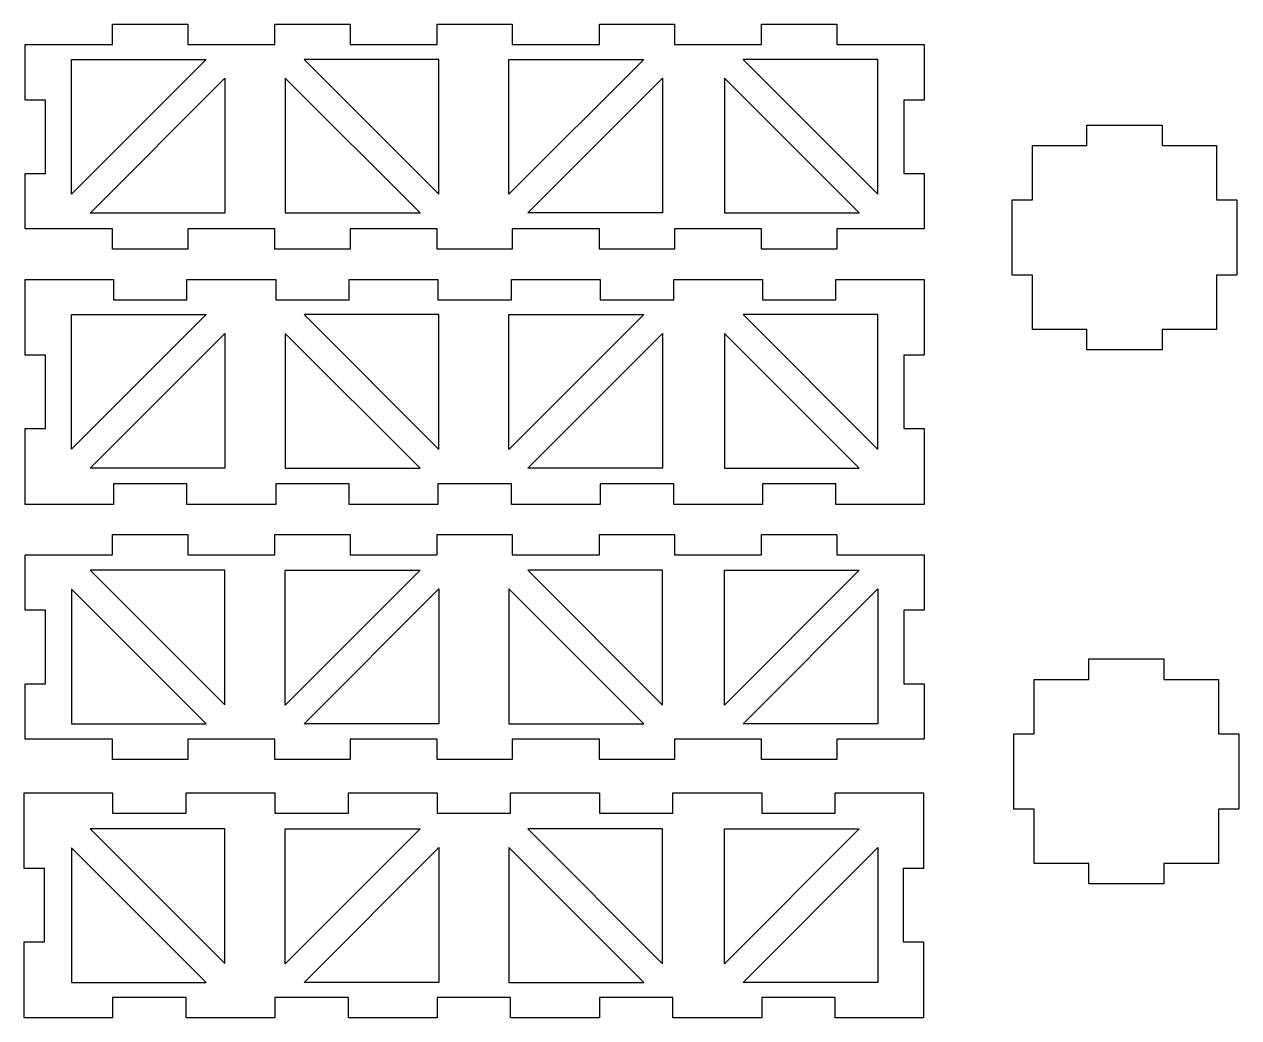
# Model space of a CAD drawing. Extents: x 19 to 408, y 513 to 831.
import ezdxf

# ---------------------------------------------------------------- set-up
doc = ezdxf.new("R2010")
doc.units = 0
doc.layers.add('Layer_1', color=7, linetype='CONTINUOUS')

msp = doc.modelspace()

# ---------------------------------------------------------------- linework, layer by layer
at = {"layer": 'Layer_1', "color": 1}
for points in [[(19.346457, 824.196843), (47.362204, 824.196843), (47.362204, 830.716531), (71.456692, 830.716531), (71.456692, 824.196843), (99.330707, 824.196843), (99.330707, 830.716531), (123.425195, 830.716531), (123.425195, 824.196843), (151.29921, 824.196843), (151.29921, 830.716531), (175.393698, 830.716531), (175.393698, 824.196843), (203.267707, 824.196843), (203.267707, 830.716531), (227.362195, 830.716531), (227.362195, 824.196843), (255.23623, 824.196843), (255.23623, 830.716531), (279.33069, 830.716531), (279.33069, 824.196843), (307.346457, 824.196843), (307.346457, 806.480303), (300.826772, 806.480303), (300.826772, 782.952746), (307.346457, 782.952746), (307.346457, 765.236211), (279.33069, 765.236211), (279.33069, 758.716526), (255.23623, 758.716526), (255.23623, 765.236211), (227.362195, 765.236211), (227.362195, 758.716526), (203.267707, 758.716526), (203.267707, 765.236211), (175.393698, 765.236211), (175.393698, 758.716526), (151.29921, 758.716526), (151.29921, 765.236211), (123.425195, 765.236211), (123.425195, 758.716526), (99.330707, 758.716526), (99.330707, 765.236211), (71.456692, 765.236211), (71.456692, 758.716526), (47.362204, 758.716526), (47.362204, 765.236211), (19.346457, 765.236211), (19.346457, 782.952746), (25.866142, 782.952746), (25.866142, 806.480303), (19.346457, 806.480303)], [(34.183483, 776.32465), (34.183483, 819.461182), (77.320018, 819.461182)], [(151.863046, 776.310857), (151.863046, 819.447388), (108.726514, 819.447388)], [(174.329957, 776.310857), (174.329957, 819.447388), (217.466476, 819.447388)], [(292.488378, 776.310857), (292.488378, 819.447388), (249.351761, 819.447388)], [(83.341573, 813.439627), (83.341573, 770.303095), (40.205041, 770.303095)], [(102.704956, 813.449489), (102.704956, 770.312957), (145.841491, 770.312957)], [(223.488028, 813.449489), (223.488028, 770.312957), (180.351516, 770.312957)], [(243.33018, 813.449489), (243.33018, 770.312957), (286.466825, 770.312957)], [(341.971427, 791.947681), (359.404498, 791.947681), (359.404498, 798.467366), (383.498986, 798.467366), (383.498986, 791.947681), (400.932057, 791.947681), (400.932057, 774.51461), (407.451742, 774.51461), (407.451742, 750.420122), (400.932057, 750.420122), (400.932057, 732.987051), (383.498986, 732.987051), (383.498986, 726.467366), (359.404498, 726.467366), (359.404498, 732.987051), (341.971427, 732.987051), (341.971427, 750.420122), (335.451742, 750.420122), (335.451742, 774.51461), (341.971427, 774.51461)], [(19.346457, 749.0433), (47.645668, 749.0433), (47.645668, 742.523615), (71.173227, 742.523615), (71.173227, 749.0433), (99.614171, 749.0433), (99.614171, 742.523615), (123.14173, 742.523615), (123.14173, 749.0433), (151.582674, 749.0433), (151.582674, 742.523615), (175.110233, 742.523615), (175.110233, 749.0433), (203.551172, 749.0433), (203.551172, 742.523615), (227.078731, 742.523615), (227.078731, 749.0433), (255.519694, 749.0433), (255.519694, 742.523615), (279.047225, 742.523615), (279.047225, 749.0433), (307.346457, 749.0433), (307.346457, 724.80708), (300.826772, 724.80708), (300.826772, 701.279521), (307.346457, 701.279521), (307.346457, 677.0433), (279.047225, 677.0433), (279.047225, 683.562986), (255.519694, 683.562986), (255.519694, 677.0433), (227.078731, 677.0433), (227.078731, 683.562986), (203.551172, 683.562986), (203.551172, 677.0433), (175.110233, 677.0433), (175.110233, 683.562986), (151.582674, 683.562986), (151.582674, 677.0433), (123.14173, 677.0433), (123.14173, 683.562986), (99.614171, 683.562986), (99.614171, 677.0433), (71.173227, 677.0433), (71.173227, 683.562986), (47.645668, 683.562986), (47.645668, 677.0433), (19.346457, 677.0433), (19.346457, 701.279521), (25.866142, 701.279521), (25.866142, 724.80708), (19.346457, 724.80708)], [(34.183483, 694.662508), (34.183483, 737.799041), (77.320018, 737.799041)], [(151.863046, 694.648715), (151.863046, 737.785247), (108.726514, 737.785247)], [(174.329957, 694.648715), (174.329957, 737.785247), (217.466476, 737.785247)], [(292.488378, 694.648715), (292.488378, 737.785247), (249.351761, 737.785247)], [(83.341573, 731.777485), (83.341573, 688.640953), (40.205041, 688.640953)], [(102.704956, 731.787347), (102.704956, 688.650815), (145.841491, 688.650815)], [(223.488028, 731.787347), (223.488028, 688.650815), (180.351516, 688.650815)], [(243.33018, 731.787347), (243.33018, 688.650815), (286.466825, 688.650815)], [(19.346456, 660.850387), (47.362204, 660.850387), (47.362204, 667.370072), (71.456692, 667.370072), (71.456692, 660.850387), (99.330707, 660.850387), (99.330707, 667.370072), (123.425195, 667.370072), (123.425195, 660.850387), (151.29921, 660.850387), (151.29921, 667.370072), (175.393698, 667.370072), (175.393698, 660.850387), (203.267713, 660.850387), (203.267713, 667.370072), (227.362201, 667.370072), (227.362201, 660.850387), (255.236216, 660.850387), (255.236216, 667.370072), (279.330704, 667.370072), (279.330704, 660.850387), (307.346457, 660.850387), (307.346457, 643.133852), (300.826772, 643.133852), (300.826772, 619.606295), (307.346457, 619.606295), (307.346457, 601.88976), (279.330704, 601.88976), (279.330704, 595.370075), (255.236216, 595.370075), (255.236216, 601.88976), (227.362201, 601.88976), (227.362201, 595.370075), (203.267713, 595.370075), (203.267713, 601.88976), (175.393698, 601.88976), (175.393698, 595.370075), (151.29921, 595.370075), (151.29921, 601.88976), (123.425195, 601.88976), (123.425195, 595.370075), (99.330707, 595.370075), (99.330707, 601.88976), (71.456692, 601.88976), (71.456692, 595.370075), (47.362204, 595.370075), (47.362204, 601.88976), (19.346456, 601.88976), (19.346456, 619.606295), (25.866141, 619.606295), (25.866141, 643.133852), (19.346456, 643.133852)], [(83.341573, 612.824638), (83.341573, 655.96117), (40.205041, 655.96117)], [(102.704956, 612.814776), (102.704956, 655.951309), (145.841491, 655.951309)], [(223.488028, 612.814776), (223.488028, 655.951309), (180.351516, 655.951309)], [(243.33018, 612.814776), (243.33018, 655.951309), (286.466825, 655.951309)], [(34.183483, 649.939615), (34.183483, 606.803083), (77.320018, 606.803083)], [(151.863046, 649.953408), (151.863046, 606.816876), (108.726514, 606.816876)], [(174.329957, 649.953408), (174.329957, 606.816876), (217.466476, 606.816876)], [(292.488378, 649.953408), (292.488378, 606.816876), (249.351761, 606.816876)], [(342.550035, 621.023695), (359.983106, 621.023695), (359.983106, 627.54338), (384.077594, 627.54338), (384.077594, 621.023695), (401.510665, 621.023695), (401.510665, 603.590624), (408.03035, 603.590624), (408.03035, 579.496136), (401.510665, 579.496136), (401.510665, 562.063065), (384.077594, 562.063065), (384.077594, 555.543383), (359.983106, 555.543383), (359.983106, 562.063065), (342.550035, 562.063065), (342.550035, 579.496136), (336.03035, 579.496136), (336.03035, 603.590624), (342.550035, 603.590624)], [(19.105279, 584.717374), (47.404491, 584.717374), (47.404491, 578.197689), (70.93205, 578.197689), (70.93205, 584.717374), (99.372994, 584.717374), (99.372994, 578.197689), (122.900553, 578.197689), (122.900553, 584.717374), (151.341497, 584.717374), (151.341497, 578.197689), (174.869056, 578.197689), (174.869056, 584.717374), (203.31, 584.717374), (203.31, 578.197689), (226.837559, 578.197689), (226.837559, 584.717374), (255.278523, 584.717374), (255.278523, 578.197689), (278.806054, 578.197689), (278.806054, 584.717374), (307.105285, 584.717374), (307.105285, 560.481146), (300.5856, 560.481146), (300.5856, 536.953493), (307.105285, 536.953493), (307.105285, 512.717272), (278.806054, 512.717272), (278.806054, 519.236957), (255.278523, 519.236957), (255.278523, 512.717272), (226.837559, 512.717272), (226.837559, 519.236957), (203.31, 519.236957), (203.31, 512.717272), (174.869056, 512.717272), (174.869056, 519.236957), (151.341497, 519.236957), (151.341497, 512.717272), (122.900553, 512.717272), (122.900553, 519.236957), (99.372994, 519.236957), (99.372994, 512.717272), (70.93205, 512.717272), (70.93205, 519.236957), (47.404491, 519.236957), (47.404491, 512.717272), (19.105279, 512.717272), (19.105279, 536.953493), (25.624964, 536.953493), (25.624964, 560.481146), (19.105279, 560.481146)], [(83.341573, 530.022416), (83.341573, 573.159053), (40.205041, 573.159053)], [(102.704956, 530.012551), (102.704956, 573.149188), (145.841491, 573.149188)], [(223.488028, 530.012551), (223.488028, 573.149188), (180.351516, 573.149188)], [(243.33018, 530.012551), (243.33018, 573.149188), (286.466825, 573.149188)], [(34.183483, 567.1375), (34.183483, 524.000863), (77.320018, 524.000863)], [(151.863046, 567.151277), (151.863046, 524.014668), (108.726514, 524.014668)], [(174.329957, 567.151277), (174.329957, 524.014668), (217.466476, 524.014668)], [(292.488378, 567.151277), (292.488378, 524.014668), (249.351761, 524.014668)]]:
    msp.add_lwpolyline(points, close=True, dxfattribs=at)

doc.saveas('drawing.dxf')
